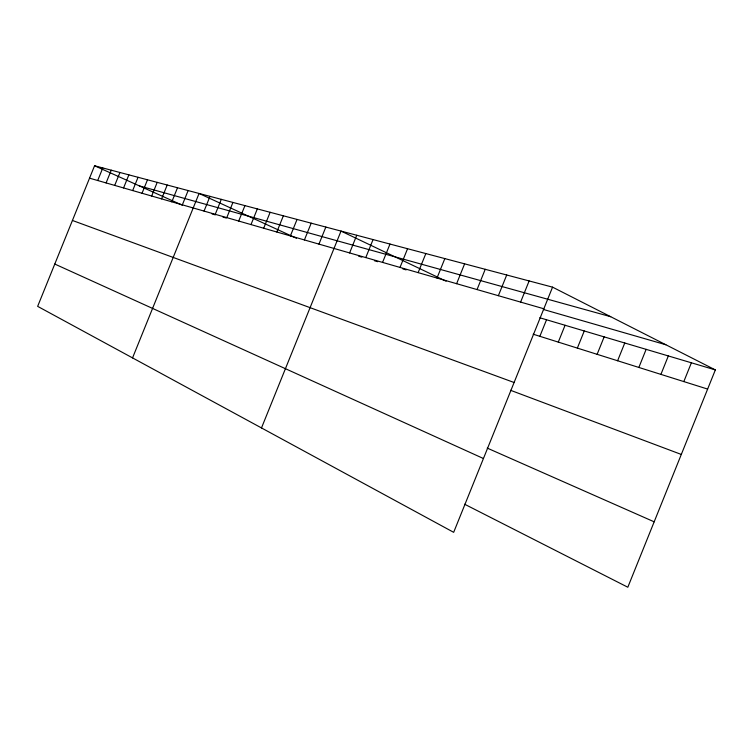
<?xml version="1.0" encoding="UTF-8"?>
<svg xmlns="http://www.w3.org/2000/svg" width="753" height="753" viewBox="0 0 753 753"><rect width="100%" height="100%" fill="white"/><g stroke="black" fill="none" stroke-linecap="round" stroke-linejoin="round"><path stroke-width="1.13" d="M660.908 374.382L668.335 355.943M683.818 381.583L691.386 362.786M552.561 287.147L453.673 532.324L37.65 306.358L94.567 165.764L552.561 287.147L715.35 369.911L627.823 587.236L464.61 504.218M97.711 180.522L102.803 167.947M106.098 182.932L111.256 170.187M114.71 185.407L119.943 172.493M123.567 187.949L128.867 174.856M132.669 190.565L138.044 177.294M142.035 193.257L147.494 179.788M151.673 196.034L157.208 182.367M161.594 198.886L167.204 185.022M171.816 201.823L177.51 187.751M182.348 204.844L188.128 190.565M132.547 357.901L199.065 193.465L296.428 238.268M204.054 211.085L210.012 196.364M215.245 214.304L221.297 199.357M226.785 217.626L232.931 202.435M238.701 221.053L244.941 205.616M250.994 224.582L257.338 208.901M263.691 228.234L270.139 212.299M276.812 232.009L283.363 215.8M290.385 235.905L297.049 219.434M304.419 239.943L311.196 223.18M318.952 244.123L325.842 227.058M261.489 427.939L341.024 231.086L446.077 281.198M349.608 252.933L356.743 235.256M365.779 257.582L373.055 239.576M382.571 262.411L389.988 244.057M400.012 267.428L407.561 248.716M418.131 272.633L425.84 253.563M436.985 278.055L444.835 258.599M456.61 283.693L464.62 263.842M477.044 289.566L485.224 269.301M498.364 295.694L506.713 274.996M520.605 302.094L529.133 280.944M539.854 336.309L546.537 319.761M558.284 342.107L565.07 325.268M577.353 348.102L584.262 330.972M597.12 354.324L604.151 336.873M617.601 360.762L624.764 343.001M638.855 367.445L646.14 349.345M139.39 185.906L610.711 316.712M89.551 178.169L543.835 308.768M212.082 213.956L215.311 214.887M222.907 217.071L226.22 218.031M358.682 256.208L361.816 257.112M374.439 260.754L377.677 261.686M402.93 268.962L406.131 269.885M543.327 309.436L665.878 344.761M539.816 317.766L715.35 369.911M533.18 334.21L707.632 389.075M72.429 220.46L514.092 382.505M510.562 390.299L681.305 454.445M487.247 448.101L654.169 521.82M94.567 165.764L182.367 205.221M54.781 264.049L483.435 458.521"/></g></svg>
